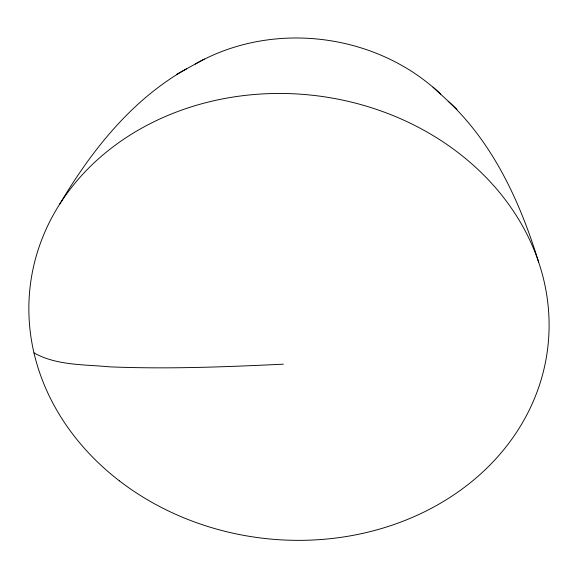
<?xml version="1.0" encoding="UTF-8"?>
<svg xmlns="http://www.w3.org/2000/svg" width="578" height="578" viewBox="0 0 578 578"><rect width="100%" height="100%" fill="white"/><g stroke="black" fill="none" stroke-linecap="round" stroke-linejoin="round"><path stroke-width="0.87" d="M59.418 204.612C91.187 151.039 131.582 99.705 186.651 68.782M195.241 64.071C272.469 20.02 376.336 32.91 440.711 94.178M176.341 74.497L204.309 59.043M283.343 364.176C225.427 366.929 167.389 369.255 109.423 366.828C84.215 364.4 56.695 365.643 33.972 352.891M448.203 101.258C493.814 144.153 520.54 203.131 538.638 262.137M433.001 87.09L456.981 109.343M119.379 480.838A260.613 222.877 6.8 0 0 544.584 366.438A260.613 222.877 6.8 0 0 202.972 103.44A260.613 222.877 6.8 0 0 119.379 480.838"/></g></svg>
